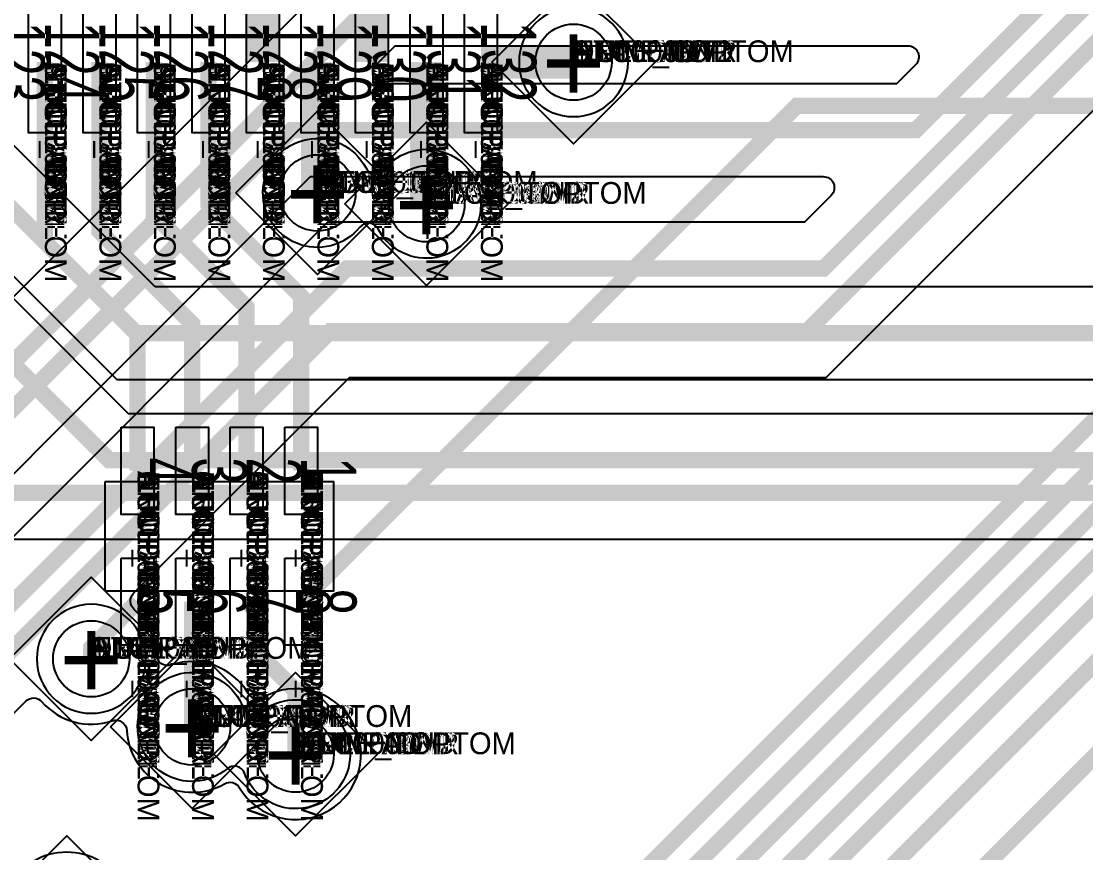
# Model space of a CAD drawing. Extents: x 0 to 323, y 0 to 320.
# Drawn here: x 116.68 to 126.45, y 34.65 to 42.27 of the extents above; entities that cross this region are included whole.
import ezdxf
from ezdxf.enums import TextEntityAlignment as Align

# ---------------------------------------------------------------- set-up
doc = ezdxf.new("R2010")
doc.units = 0
doc.header["$MEASUREMENT"] = 0
doc.layers.get('0').update_dxf_attribs({"linetype": 'CONTINUOUS'})
for name, color, linetype in [('CDN_FIGURES', 7, 'CONTINUOUS'), ('ETCH_BOTTOM', 7, 'CONTINUOUS'), ('ETCH_GND', 3, 'CONTINUOUS'), ('ETCH_INT1', 4, 'CONTINUOUS'), ('ETCH_INT2', 5, 'CONTINUOUS'), ('ETCH_PWR', 6, 'CONTINUOUS'), ('ETCH_TOP', 2, 'CONTINUOUS'), ('MANUFACTURING_NCLEGEND-1-6', 8, 'CONTINUOUS'), ('PACKAGE_GEOMETRY_ASSEMBLY_TOP', 11, 'CONTINUOUS'), ('PACKAGE_GEOMETRY_PIN_NUMBER', 9, 'CONTINUOUS')]:
    doc.layers.add(name, color=color, linetype=linetype)

# ---------------------------------------------------------------- blocks, each defined once
blk = doc.blocks.new('FIGURE_DIAMOND')
at = {"layer": 'CDN_FIGURES'}
blk.add_lwpolyline([(-0.5, 0), (0, 0.5), (0.5, 0), (0, -0.5)], close=True, dxfattribs=at)
blk = doc.blocks.new('PAD_INFO')
for tag in ['SHAPE_TYPE', 'PAD_HEIGHT', 'PAD_LAYER', 'PAD_TYPE', 'PAD_WIDTH']:
    blk.add_attdef(tag, (0, 0), '', height=0.2)
at = {"flags": 2}
blk.add_attdef('CDN_TYPE', (0, 0), '', height=0.2, dxfattribs=at)
blk = doc.blocks.new('DRILL_INFO')
at = {"flags": 2}
blk.add_attdef('CDN_TYPE', (0, 0), '', height=0.2, dxfattribs=at)
for tag in ['FSHAPE', 'FCHAR', 'DRILL_HEIGHT', 'DIAMETER', 'PLATED', 'DRILL_WIDTH']:
    blk.add_attdef(tag, (0, 0), '', height=0.2)
blk = doc.blocks.new('VIA0700X0300')
at = {"layer": 'ETCH_BOTTOM'}
blk.add_circle((0, 0), 0.35, dxfattribs=at)
at = {"layer": 'ETCH_GND'}
blk.add_circle((0, 0), 0.35, dxfattribs=at)
at = {"layer": 'ETCH_INT1'}
blk.add_circle((0, 0), 0.35, dxfattribs=at)
at = {"layer": 'ETCH_INT2'}
blk.add_circle((0, 0), 0.35, dxfattribs=at)
at = {"layer": 'ETCH_PWR'}
blk.add_circle((0, 0), 0.35, dxfattribs=at)
at = {"layer": 'ETCH_TOP'}
blk.add_circle((0, 0), 0.35, dxfattribs=at)
ref = blk.add_blockref('PAD_INFO', (0, 0))
ref.add_attrib('PAD_LAYER', 'ETCH_TOP', (0, 0), dxfattribs={"height": 0.2})
ref.add_attrib('SHAPE_TYPE', 'NULL', (0, 0), dxfattribs={"height": 0.2})
ref.add_attrib('PAD_TYPE', 'ANTIPAD', (0, 0), dxfattribs={"height": 0.2})
ref.add_attrib('PAD_WIDTH', '0.000000', (0, 0), dxfattribs={"height": 0.2})
ref.add_attrib('PAD_HEIGHT', '0.000000', (0, 0), dxfattribs={"height": 0.2})
ref = blk.add_blockref('PAD_INFO', (0, 0))
ref.add_attrib('PAD_LAYER', 'ETCH_GND', (0, 0), dxfattribs={"height": 0.2})
ref.add_attrib('SHAPE_TYPE', 'NULL', (0, 0), dxfattribs={"height": 0.2})
ref.add_attrib('PAD_TYPE', 'ANTIPAD', (0, 0), dxfattribs={"height": 0.2})
ref.add_attrib('PAD_WIDTH', '0.000000', (0, 0), dxfattribs={"height": 0.2})
ref.add_attrib('PAD_HEIGHT', '0.000000', (0, 0), dxfattribs={"height": 0.2})
ref = blk.add_blockref('PAD_INFO', (0, 0))
ref.add_attrib('PAD_LAYER', 'ETCH_INT1', (0, 0), dxfattribs={"height": 0.2})
ref.add_attrib('SHAPE_TYPE', 'NULL', (0, 0), dxfattribs={"height": 0.2})
ref.add_attrib('PAD_TYPE', 'ANTIPAD', (0, 0), dxfattribs={"height": 0.2})
ref.add_attrib('PAD_WIDTH', '0.000000', (0, 0), dxfattribs={"height": 0.2})
ref.add_attrib('PAD_HEIGHT', '0.000000', (0, 0), dxfattribs={"height": 0.2})
ref = blk.add_blockref('PAD_INFO', (0, 0))
ref.add_attrib('PAD_LAYER', 'ETCH_INT2', (0, 0), dxfattribs={"height": 0.2})
ref.add_attrib('SHAPE_TYPE', 'NULL', (0, 0), dxfattribs={"height": 0.2})
ref.add_attrib('PAD_TYPE', 'ANTIPAD', (0, 0), dxfattribs={"height": 0.2})
ref.add_attrib('PAD_WIDTH', '0.000000', (0, 0), dxfattribs={"height": 0.2})
ref.add_attrib('PAD_HEIGHT', '0.000000', (0, 0), dxfattribs={"height": 0.2})
ref = blk.add_blockref('PAD_INFO', (0, 0))
ref.add_attrib('PAD_LAYER', 'ETCH_PWR', (0, 0), dxfattribs={"height": 0.2})
ref.add_attrib('SHAPE_TYPE', 'NULL', (0, 0), dxfattribs={"height": 0.2})
ref.add_attrib('PAD_TYPE', 'ANTIPAD', (0, 0), dxfattribs={"height": 0.2})
ref.add_attrib('PAD_WIDTH', '0.000000', (0, 0), dxfattribs={"height": 0.2})
ref.add_attrib('PAD_HEIGHT', '0.000000', (0, 0), dxfattribs={"height": 0.2})
ref = blk.add_blockref('PAD_INFO', (0, 0))
ref.add_attrib('PAD_LAYER', 'ETCH_BOTTOM', (0, 0), dxfattribs={"height": 0.2})
ref.add_attrib('SHAPE_TYPE', 'NULL', (0, 0), dxfattribs={"height": 0.2})
ref.add_attrib('PAD_TYPE', 'ANTIPAD', (0, 0), dxfattribs={"height": 0.2})
ref.add_attrib('PAD_WIDTH', '0.000000', (0, 0), dxfattribs={"height": 0.2})
ref.add_attrib('PAD_HEIGHT', '0.000000', (0, 0), dxfattribs={"height": 0.2})
ref = blk.add_blockref('PAD_INFO', (0, 0))
ref.add_attrib('PAD_LAYER', 'ETCH_TOP', (0, 0), dxfattribs={"height": 0.2})
ref.add_attrib('SHAPE_TYPE', 'NULL', (0, 0), dxfattribs={"height": 0.2})
ref.add_attrib('PAD_TYPE', 'THERMAL', (0, 0), dxfattribs={"height": 0.2})
ref.add_attrib('PAD_WIDTH', '0.000000', (0, 0), dxfattribs={"height": 0.2})
ref.add_attrib('PAD_HEIGHT', '0.000000', (0, 0), dxfattribs={"height": 0.2})
ref = blk.add_blockref('PAD_INFO', (0, 0))
ref.add_attrib('PAD_LAYER', 'ETCH_GND', (0, 0), dxfattribs={"height": 0.2})
ref.add_attrib('SHAPE_TYPE', 'NULL', (0, 0), dxfattribs={"height": 0.2})
ref.add_attrib('PAD_TYPE', 'THERMAL', (0, 0), dxfattribs={"height": 0.2})
ref.add_attrib('PAD_WIDTH', '0.000000', (0, 0), dxfattribs={"height": 0.2})
ref.add_attrib('PAD_HEIGHT', '0.000000', (0, 0), dxfattribs={"height": 0.2})
ref = blk.add_blockref('PAD_INFO', (0, 0))
ref.add_attrib('PAD_LAYER', 'ETCH_INT1', (0, 0), dxfattribs={"height": 0.2})
ref.add_attrib('SHAPE_TYPE', 'NULL', (0, 0), dxfattribs={"height": 0.2})
ref.add_attrib('PAD_TYPE', 'THERMAL', (0, 0), dxfattribs={"height": 0.2})
ref.add_attrib('PAD_WIDTH', '0.000000', (0, 0), dxfattribs={"height": 0.2})
ref.add_attrib('PAD_HEIGHT', '0.000000', (0, 0), dxfattribs={"height": 0.2})
ref = blk.add_blockref('PAD_INFO', (0, 0))
ref.add_attrib('PAD_LAYER', 'ETCH_INT2', (0, 0), dxfattribs={"height": 0.2})
ref.add_attrib('SHAPE_TYPE', 'NULL', (0, 0), dxfattribs={"height": 0.2})
ref.add_attrib('PAD_TYPE', 'THERMAL', (0, 0), dxfattribs={"height": 0.2})
ref.add_attrib('PAD_WIDTH', '0.000000', (0, 0), dxfattribs={"height": 0.2})
ref.add_attrib('PAD_HEIGHT', '0.000000', (0, 0), dxfattribs={"height": 0.2})
ref = blk.add_blockref('PAD_INFO', (0, 0))
ref.add_attrib('PAD_LAYER', 'ETCH_PWR', (0, 0), dxfattribs={"height": 0.2})
ref.add_attrib('SHAPE_TYPE', 'NULL', (0, 0), dxfattribs={"height": 0.2})
ref.add_attrib('PAD_TYPE', 'THERMAL', (0, 0), dxfattribs={"height": 0.2})
ref.add_attrib('PAD_WIDTH', '0.000000', (0, 0), dxfattribs={"height": 0.2})
ref.add_attrib('PAD_HEIGHT', '0.000000', (0, 0), dxfattribs={"height": 0.2})
ref = blk.add_blockref('PAD_INFO', (0, 0))
ref.add_attrib('PAD_LAYER', 'ETCH_BOTTOM', (0, 0), dxfattribs={"height": 0.2})
ref.add_attrib('SHAPE_TYPE', 'NULL', (0, 0), dxfattribs={"height": 0.2})
ref.add_attrib('PAD_TYPE', 'THERMAL', (0, 0), dxfattribs={"height": 0.2})
ref.add_attrib('PAD_WIDTH', '0.000000', (0, 0), dxfattribs={"height": 0.2})
ref.add_attrib('PAD_HEIGHT', '0.000000', (0, 0), dxfattribs={"height": 0.2})
ref = blk.add_blockref('PAD_INFO', (0, 0))
ref.add_attrib('PAD_LAYER', 'ETCH_TOP', (0, 0), dxfattribs={"height": 0.2})
ref.add_attrib('SHAPE_TYPE', 'CIRCLE', (0, 0), dxfattribs={"height": 0.2})
ref.add_attrib('PAD_TYPE', 'REGULAR', (0, 0), dxfattribs={"height": 0.2})
ref.add_attrib('PAD_WIDTH', '0.700000', (0, 0), dxfattribs={"height": 0.2})
ref.add_attrib('PAD_HEIGHT', '0.700000', (0, 0), dxfattribs={"height": 0.2})
ref = blk.add_blockref('PAD_INFO', (0, 0))
ref.add_attrib('PAD_LAYER', 'ETCH_GND', (0, 0), dxfattribs={"height": 0.2})
ref.add_attrib('SHAPE_TYPE', 'CIRCLE', (0, 0), dxfattribs={"height": 0.2})
ref.add_attrib('PAD_TYPE', 'REGULAR', (0, 0), dxfattribs={"height": 0.2})
ref.add_attrib('PAD_WIDTH', '0.700000', (0, 0), dxfattribs={"height": 0.2})
ref.add_attrib('PAD_HEIGHT', '0.700000', (0, 0), dxfattribs={"height": 0.2})
ref = blk.add_blockref('PAD_INFO', (0, 0))
ref.add_attrib('PAD_LAYER', 'ETCH_INT1', (0, 0), dxfattribs={"height": 0.2})
ref.add_attrib('SHAPE_TYPE', 'CIRCLE', (0, 0), dxfattribs={"height": 0.2})
ref.add_attrib('PAD_TYPE', 'REGULAR', (0, 0), dxfattribs={"height": 0.2})
ref.add_attrib('PAD_WIDTH', '0.700000', (0, 0), dxfattribs={"height": 0.2})
ref.add_attrib('PAD_HEIGHT', '0.700000', (0, 0), dxfattribs={"height": 0.2})
ref = blk.add_blockref('PAD_INFO', (0, 0))
ref.add_attrib('PAD_LAYER', 'ETCH_INT2', (0, 0), dxfattribs={"height": 0.2})
ref.add_attrib('SHAPE_TYPE', 'CIRCLE', (0, 0), dxfattribs={"height": 0.2})
ref.add_attrib('PAD_TYPE', 'REGULAR', (0, 0), dxfattribs={"height": 0.2})
ref.add_attrib('PAD_WIDTH', '0.700000', (0, 0), dxfattribs={"height": 0.2})
ref.add_attrib('PAD_HEIGHT', '0.700000', (0, 0), dxfattribs={"height": 0.2})
ref = blk.add_blockref('PAD_INFO', (0, 0))
ref.add_attrib('PAD_LAYER', 'ETCH_PWR', (0, 0), dxfattribs={"height": 0.2})
ref.add_attrib('SHAPE_TYPE', 'CIRCLE', (0, 0), dxfattribs={"height": 0.2})
ref.add_attrib('PAD_TYPE', 'REGULAR', (0, 0), dxfattribs={"height": 0.2})
ref.add_attrib('PAD_WIDTH', '0.700000', (0, 0), dxfattribs={"height": 0.2})
ref.add_attrib('PAD_HEIGHT', '0.700000', (0, 0), dxfattribs={"height": 0.2})
ref = blk.add_blockref('PAD_INFO', (0, 0))
ref.add_attrib('PAD_LAYER', 'ETCH_BOTTOM', (0, 0), dxfattribs={"height": 0.2})
ref.add_attrib('SHAPE_TYPE', 'CIRCLE', (0, 0), dxfattribs={"height": 0.2})
ref.add_attrib('PAD_TYPE', 'REGULAR', (0, 0), dxfattribs={"height": 0.2})
ref.add_attrib('PAD_WIDTH', '0.700000', (0, 0), dxfattribs={"height": 0.2})
ref.add_attrib('PAD_HEIGHT', '0.700000', (0, 0), dxfattribs={"height": 0.2})
ref = blk.add_blockref('DRILL_INFO', (0, 0))
ref.add_attrib('DIAMETER', '0.300000', (0, 0), dxfattribs={"height": 0.2})
ref.add_attrib('PLATED', 'PLATED', (0, 0), dxfattribs={"height": 0.2})
ref.add_attrib('FSHAPE', 'DIAMOND', (0, 0), dxfattribs={"height": 0.2})
ref.add_attrib('FCHAR', '+', (0, 0), dxfattribs={"height": 0.2})
ref.add_attrib('DRILL_WIDTH', '1.500000', (0, 0), dxfattribs={"height": 0.2})
ref.add_attrib('DRILL_HEIGHT', '1.500000', (0, 0), dxfattribs={"height": 0.2})
for tag in ['CDN_TYPE', 'PIN']:
    blk.add_attdef(tag, (0, 0), '', height=0.2)
at = {"flags": 2}
for tag in ['PSTKNAME', 'BBV']:
    blk.add_attdef(tag, (0, 0), '', height=0.2, dxfattribs=at)
blk = doc.blocks.new('RC0800X0300TS_NS')
at = {"layer": 'ETCH_TOP'}
blk.add_lwpolyline([(-0.4, -0.15), (-0.4, 0.15), (0.4, 0.15), (0.4, -0.15)], close=True, dxfattribs=at)
ref = blk.add_blockref('PAD_INFO', (0, 0))
ref.add_attrib('PAD_LAYER', 'ETCH_TOP', (0, 0), dxfattribs={"height": 0.2})
ref.add_attrib('SHAPE_TYPE', 'NULL', (0, 0), dxfattribs={"height": 0.2})
ref.add_attrib('PAD_TYPE', 'ANTIPAD', (0, 0), dxfattribs={"height": 0.2})
ref.add_attrib('PAD_WIDTH', '0.000000', (0, 0), dxfattribs={"height": 0.2})
ref.add_attrib('PAD_HEIGHT', '0.000000', (0, 0), dxfattribs={"height": 0.2})
ref = blk.add_blockref('PAD_INFO', (0, 0))
ref.add_attrib('PAD_LAYER', 'ETCH_GND', (0, 0), dxfattribs={"height": 0.2})
ref.add_attrib('SHAPE_TYPE', 'NULL', (0, 0), dxfattribs={"height": 0.2})
ref.add_attrib('PAD_TYPE', 'ANTIPAD', (0, 0), dxfattribs={"height": 0.2})
ref.add_attrib('PAD_WIDTH', '0.000000', (0, 0), dxfattribs={"height": 0.2})
ref.add_attrib('PAD_HEIGHT', '0.000000', (0, 0), dxfattribs={"height": 0.2})
ref = blk.add_blockref('PAD_INFO', (0, 0))
ref.add_attrib('PAD_LAYER', 'ETCH_INT1', (0, 0), dxfattribs={"height": 0.2})
ref.add_attrib('SHAPE_TYPE', 'NULL', (0, 0), dxfattribs={"height": 0.2})
ref.add_attrib('PAD_TYPE', 'ANTIPAD', (0, 0), dxfattribs={"height": 0.2})
ref.add_attrib('PAD_WIDTH', '0.000000', (0, 0), dxfattribs={"height": 0.2})
ref.add_attrib('PAD_HEIGHT', '0.000000', (0, 0), dxfattribs={"height": 0.2})
ref = blk.add_blockref('PAD_INFO', (0, 0))
ref.add_attrib('PAD_LAYER', 'ETCH_INT2', (0, 0), dxfattribs={"height": 0.2})
ref.add_attrib('SHAPE_TYPE', 'NULL', (0, 0), dxfattribs={"height": 0.2})
ref.add_attrib('PAD_TYPE', 'ANTIPAD', (0, 0), dxfattribs={"height": 0.2})
ref.add_attrib('PAD_WIDTH', '0.000000', (0, 0), dxfattribs={"height": 0.2})
ref.add_attrib('PAD_HEIGHT', '0.000000', (0, 0), dxfattribs={"height": 0.2})
ref = blk.add_blockref('PAD_INFO', (0, 0))
ref.add_attrib('PAD_LAYER', 'ETCH_PWR', (0, 0), dxfattribs={"height": 0.2})
ref.add_attrib('SHAPE_TYPE', 'NULL', (0, 0), dxfattribs={"height": 0.2})
ref.add_attrib('PAD_TYPE', 'ANTIPAD', (0, 0), dxfattribs={"height": 0.2})
ref.add_attrib('PAD_WIDTH', '0.000000', (0, 0), dxfattribs={"height": 0.2})
ref.add_attrib('PAD_HEIGHT', '0.000000', (0, 0), dxfattribs={"height": 0.2})
ref = blk.add_blockref('PAD_INFO', (0, 0))
ref.add_attrib('PAD_LAYER', 'ETCH_BOTTOM', (0, 0), dxfattribs={"height": 0.2})
ref.add_attrib('SHAPE_TYPE', 'NULL', (0, 0), dxfattribs={"height": 0.2})
ref.add_attrib('PAD_TYPE', 'ANTIPAD', (0, 0), dxfattribs={"height": 0.2})
ref.add_attrib('PAD_WIDTH', '0.000000', (0, 0), dxfattribs={"height": 0.2})
ref.add_attrib('PAD_HEIGHT', '0.000000', (0, 0), dxfattribs={"height": 0.2})
ref = blk.add_blockref('PAD_INFO', (0, 0))
ref.add_attrib('PAD_LAYER', 'ETCH_TOP', (0, 0), dxfattribs={"height": 0.2})
ref.add_attrib('SHAPE_TYPE', 'NULL', (0, 0), dxfattribs={"height": 0.2})
ref.add_attrib('PAD_TYPE', 'THERMAL', (0, 0), dxfattribs={"height": 0.2})
ref.add_attrib('PAD_WIDTH', '0.000000', (0, 0), dxfattribs={"height": 0.2})
ref.add_attrib('PAD_HEIGHT', '0.000000', (0, 0), dxfattribs={"height": 0.2})
ref = blk.add_blockref('PAD_INFO', (0, 0))
ref.add_attrib('PAD_LAYER', 'ETCH_GND', (0, 0), dxfattribs={"height": 0.2})
ref.add_attrib('SHAPE_TYPE', 'NULL', (0, 0), dxfattribs={"height": 0.2})
ref.add_attrib('PAD_TYPE', 'THERMAL', (0, 0), dxfattribs={"height": 0.2})
ref.add_attrib('PAD_WIDTH', '0.000000', (0, 0), dxfattribs={"height": 0.2})
ref.add_attrib('PAD_HEIGHT', '0.000000', (0, 0), dxfattribs={"height": 0.2})
ref = blk.add_blockref('PAD_INFO', (0, 0))
ref.add_attrib('PAD_LAYER', 'ETCH_INT1', (0, 0), dxfattribs={"height": 0.2})
ref.add_attrib('SHAPE_TYPE', 'NULL', (0, 0), dxfattribs={"height": 0.2})
ref.add_attrib('PAD_TYPE', 'THERMAL', (0, 0), dxfattribs={"height": 0.2})
ref.add_attrib('PAD_WIDTH', '0.000000', (0, 0), dxfattribs={"height": 0.2})
ref.add_attrib('PAD_HEIGHT', '0.000000', (0, 0), dxfattribs={"height": 0.2})
ref = blk.add_blockref('PAD_INFO', (0, 0))
ref.add_attrib('PAD_LAYER', 'ETCH_INT2', (0, 0), dxfattribs={"height": 0.2})
ref.add_attrib('SHAPE_TYPE', 'NULL', (0, 0), dxfattribs={"height": 0.2})
ref.add_attrib('PAD_TYPE', 'THERMAL', (0, 0), dxfattribs={"height": 0.2})
ref.add_attrib('PAD_WIDTH', '0.000000', (0, 0), dxfattribs={"height": 0.2})
ref.add_attrib('PAD_HEIGHT', '0.000000', (0, 0), dxfattribs={"height": 0.2})
ref = blk.add_blockref('PAD_INFO', (0, 0))
ref.add_attrib('PAD_LAYER', 'ETCH_PWR', (0, 0), dxfattribs={"height": 0.2})
ref.add_attrib('SHAPE_TYPE', 'NULL', (0, 0), dxfattribs={"height": 0.2})
ref.add_attrib('PAD_TYPE', 'THERMAL', (0, 0), dxfattribs={"height": 0.2})
ref.add_attrib('PAD_WIDTH', '0.000000', (0, 0), dxfattribs={"height": 0.2})
ref.add_attrib('PAD_HEIGHT', '0.000000', (0, 0), dxfattribs={"height": 0.2})
ref = blk.add_blockref('PAD_INFO', (0, 0))
ref.add_attrib('PAD_LAYER', 'ETCH_BOTTOM', (0, 0), dxfattribs={"height": 0.2})
ref.add_attrib('SHAPE_TYPE', 'NULL', (0, 0), dxfattribs={"height": 0.2})
ref.add_attrib('PAD_TYPE', 'THERMAL', (0, 0), dxfattribs={"height": 0.2})
ref.add_attrib('PAD_WIDTH', '0.000000', (0, 0), dxfattribs={"height": 0.2})
ref.add_attrib('PAD_HEIGHT', '0.000000', (0, 0), dxfattribs={"height": 0.2})
ref = blk.add_blockref('PAD_INFO', (0, 0))
ref.add_attrib('PAD_LAYER', 'ETCH_TOP', (0, 0), dxfattribs={"height": 0.2})
ref.add_attrib('SHAPE_TYPE', 'RECTANGLE', (0, 0), dxfattribs={"height": 0.2})
ref.add_attrib('PAD_TYPE', 'REGULAR', (0, 0), dxfattribs={"height": 0.2})
ref.add_attrib('PAD_WIDTH', '0.800000', (0, 0), dxfattribs={"height": 0.2})
ref.add_attrib('PAD_HEIGHT', '0.300000', (0, 0), dxfattribs={"height": 0.2})
ref = blk.add_blockref('PAD_INFO', (0, 0))
ref.add_attrib('PAD_LAYER', 'ETCH_GND', (0, 0), dxfattribs={"height": 0.2})
ref.add_attrib('SHAPE_TYPE', 'NULL', (0, 0), dxfattribs={"height": 0.2})
ref.add_attrib('PAD_TYPE', 'REGULAR', (0, 0), dxfattribs={"height": 0.2})
ref.add_attrib('PAD_WIDTH', '0.000000', (0, 0), dxfattribs={"height": 0.2})
ref.add_attrib('PAD_HEIGHT', '0.000000', (0, 0), dxfattribs={"height": 0.2})
ref = blk.add_blockref('PAD_INFO', (0, 0))
ref.add_attrib('PAD_LAYER', 'ETCH_INT1', (0, 0), dxfattribs={"height": 0.2})
ref.add_attrib('SHAPE_TYPE', 'NULL', (0, 0), dxfattribs={"height": 0.2})
ref.add_attrib('PAD_TYPE', 'REGULAR', (0, 0), dxfattribs={"height": 0.2})
ref.add_attrib('PAD_WIDTH', '0.000000', (0, 0), dxfattribs={"height": 0.2})
ref.add_attrib('PAD_HEIGHT', '0.000000', (0, 0), dxfattribs={"height": 0.2})
ref = blk.add_blockref('PAD_INFO', (0, 0))
ref.add_attrib('PAD_LAYER', 'ETCH_INT2', (0, 0), dxfattribs={"height": 0.2})
ref.add_attrib('SHAPE_TYPE', 'NULL', (0, 0), dxfattribs={"height": 0.2})
ref.add_attrib('PAD_TYPE', 'REGULAR', (0, 0), dxfattribs={"height": 0.2})
ref.add_attrib('PAD_WIDTH', '0.000000', (0, 0), dxfattribs={"height": 0.2})
ref.add_attrib('PAD_HEIGHT', '0.000000', (0, 0), dxfattribs={"height": 0.2})
ref = blk.add_blockref('PAD_INFO', (0, 0))
ref.add_attrib('PAD_LAYER', 'ETCH_PWR', (0, 0), dxfattribs={"height": 0.2})
ref.add_attrib('SHAPE_TYPE', 'NULL', (0, 0), dxfattribs={"height": 0.2})
ref.add_attrib('PAD_TYPE', 'REGULAR', (0, 0), dxfattribs={"height": 0.2})
ref.add_attrib('PAD_WIDTH', '0.000000', (0, 0), dxfattribs={"height": 0.2})
ref.add_attrib('PAD_HEIGHT', '0.000000', (0, 0), dxfattribs={"height": 0.2})
ref = blk.add_blockref('PAD_INFO', (0, 0))
ref.add_attrib('PAD_LAYER', 'ETCH_BOTTOM', (0, 0), dxfattribs={"height": 0.2})
ref.add_attrib('SHAPE_TYPE', 'NULL', (0, 0), dxfattribs={"height": 0.2})
ref.add_attrib('PAD_TYPE', 'REGULAR', (0, 0), dxfattribs={"height": 0.2})
ref.add_attrib('PAD_WIDTH', '0.000000', (0, 0), dxfattribs={"height": 0.2})
ref.add_attrib('PAD_HEIGHT', '0.000000', (0, 0), dxfattribs={"height": 0.2})
ref = blk.add_blockref('DRILL_INFO', (0, 0))
ref.add_attrib('DIAMETER', '0.000000', (0, 0), dxfattribs={"height": 0.2})
ref.add_attrib('PLATED', 'PLATED', (0, 0), dxfattribs={"height": 0.2})
ref.add_attrib('FSHAPE', 'NULL', (0, 0), dxfattribs={"height": 0.2})
ref.add_attrib('DRILL_WIDTH', '0.000000', (0, 0), dxfattribs={"height": 0.2})
ref.add_attrib('DRILL_HEIGHT', '0.000000', (0, 0), dxfattribs={"height": 0.2})
for tag in ['CDN_TYPE', 'PIN']:
    blk.add_attdef(tag, (0, 0), '', height=0.2)
at = {"flags": 2}
for tag in ['PSTKNAME', 'BBV']:
    blk.add_attdef(tag, (0, 0), '', height=0.2, dxfattribs=at)
blk = doc.blocks.new('F98')
at = {"layer": 'PACKAGE_GEOMETRY_ASSEMBLY_TOP'}
blk.add_lwpolyline([(0.1, -1.8), (1.1, -1.8), (1.1, 0.3), (0.1, 0.3)], close=True, dxfattribs=at)
at = {"layer": 'ETCH_TOP'}
ref = blk.add_blockref('RC0800X0300TS_NS', (0, -1), dxfattribs=at)
ref.add_attrib('CDN_TYPE', 'PIN', (0, 0), dxfattribs={"height": 0.2})
ref.add_attrib('PIN', '3', (0, 0), dxfattribs={"height": 0.2})
ref = blk.add_blockref('RC0800X0300TS_NS', (0, -0.5), dxfattribs=at)
ref.add_attrib('CDN_TYPE', 'PIN', (0, 0), dxfattribs={"height": 0.2})
ref.add_attrib('PIN', '2', (0, 0), dxfattribs={"height": 0.2})
ref = blk.add_blockref('RC0800X0300TS_NS', (0, 0), dxfattribs=at)
ref.add_attrib('CDN_TYPE', 'PIN', (0, 0), dxfattribs={"height": 0.2})
ref.add_attrib('PIN', '1', (0, 0), dxfattribs={"height": 0.2})
ref = blk.add_blockref('RC0800X0300TS_NS', (0, -1.5), dxfattribs=at)
ref.add_attrib('CDN_TYPE', 'PIN', (0, 0), dxfattribs={"height": 0.2})
ref.add_attrib('PIN', '4', (0, 0), dxfattribs={"height": 0.2})
ref = blk.add_blockref('RC0800X0300TS_NS', (1.2, -1.5), dxfattribs=at)
ref.add_attrib('CDN_TYPE', 'PIN', (0, 0), dxfattribs={"height": 0.2})
ref.add_attrib('PIN', '5', (0, 0), dxfattribs={"height": 0.2})
ref = blk.add_blockref('RC0800X0300TS_NS', (1.2, 0), dxfattribs=at)
ref.add_attrib('CDN_TYPE', 'PIN', (0, 0), dxfattribs={"height": 0.2})
ref.add_attrib('PIN', '8', (0, 0), dxfattribs={"height": 0.2})
ref = blk.add_blockref('RC0800X0300TS_NS', (1.2, -1), dxfattribs=at)
ref.add_attrib('CDN_TYPE', 'PIN', (0, 0), dxfattribs={"height": 0.2})
ref.add_attrib('PIN', '6', (0, 0), dxfattribs={"height": 0.2})
ref = blk.add_blockref('RC0800X0300TS_NS', (1.2, -0.5), dxfattribs=at)
ref.add_attrib('CDN_TYPE', 'PIN', (0, 0), dxfattribs={"height": 0.2})
ref.add_attrib('PIN', '7', (0, 0), dxfattribs={"height": 0.2})
at = {"flags": 2}
for tag in ['SYMBOL_TYPE', 'CDN_TYPE', 'REFDES']:
    blk.add_attdef(tag, (0, 0), '', height=0.2, dxfattribs=at)
blk = doc.blocks.new('RC1300X0300TS')
at = {"layer": 'ETCH_TOP'}
blk.add_lwpolyline([(-0.65, -0.15), (-0.65, 0.15), (0.65, 0.15), (0.65, -0.15)], close=True, dxfattribs=at)
ref = blk.add_blockref('PAD_INFO', (0, 0))
ref.add_attrib('PAD_LAYER', 'ETCH_TOP', (0, 0), dxfattribs={"height": 0.2})
ref.add_attrib('SHAPE_TYPE', 'NULL', (0, 0), dxfattribs={"height": 0.2})
ref.add_attrib('PAD_TYPE', 'ANTIPAD', (0, 0), dxfattribs={"height": 0.2})
ref.add_attrib('PAD_WIDTH', '0.000000', (0, 0), dxfattribs={"height": 0.2})
ref.add_attrib('PAD_HEIGHT', '0.000000', (0, 0), dxfattribs={"height": 0.2})
ref = blk.add_blockref('PAD_INFO', (0, 0))
ref.add_attrib('PAD_LAYER', 'ETCH_GND', (0, 0), dxfattribs={"height": 0.2})
ref.add_attrib('SHAPE_TYPE', 'NULL', (0, 0), dxfattribs={"height": 0.2})
ref.add_attrib('PAD_TYPE', 'ANTIPAD', (0, 0), dxfattribs={"height": 0.2})
ref.add_attrib('PAD_WIDTH', '0.000000', (0, 0), dxfattribs={"height": 0.2})
ref.add_attrib('PAD_HEIGHT', '0.000000', (0, 0), dxfattribs={"height": 0.2})
ref = blk.add_blockref('PAD_INFO', (0, 0))
ref.add_attrib('PAD_LAYER', 'ETCH_INT1', (0, 0), dxfattribs={"height": 0.2})
ref.add_attrib('SHAPE_TYPE', 'NULL', (0, 0), dxfattribs={"height": 0.2})
ref.add_attrib('PAD_TYPE', 'ANTIPAD', (0, 0), dxfattribs={"height": 0.2})
ref.add_attrib('PAD_WIDTH', '0.000000', (0, 0), dxfattribs={"height": 0.2})
ref.add_attrib('PAD_HEIGHT', '0.000000', (0, 0), dxfattribs={"height": 0.2})
ref = blk.add_blockref('PAD_INFO', (0, 0))
ref.add_attrib('PAD_LAYER', 'ETCH_INT2', (0, 0), dxfattribs={"height": 0.2})
ref.add_attrib('SHAPE_TYPE', 'NULL', (0, 0), dxfattribs={"height": 0.2})
ref.add_attrib('PAD_TYPE', 'ANTIPAD', (0, 0), dxfattribs={"height": 0.2})
ref.add_attrib('PAD_WIDTH', '0.000000', (0, 0), dxfattribs={"height": 0.2})
ref.add_attrib('PAD_HEIGHT', '0.000000', (0, 0), dxfattribs={"height": 0.2})
ref = blk.add_blockref('PAD_INFO', (0, 0))
ref.add_attrib('PAD_LAYER', 'ETCH_PWR', (0, 0), dxfattribs={"height": 0.2})
ref.add_attrib('SHAPE_TYPE', 'NULL', (0, 0), dxfattribs={"height": 0.2})
ref.add_attrib('PAD_TYPE', 'ANTIPAD', (0, 0), dxfattribs={"height": 0.2})
ref.add_attrib('PAD_WIDTH', '0.000000', (0, 0), dxfattribs={"height": 0.2})
ref.add_attrib('PAD_HEIGHT', '0.000000', (0, 0), dxfattribs={"height": 0.2})
ref = blk.add_blockref('PAD_INFO', (0, 0))
ref.add_attrib('PAD_LAYER', 'ETCH_BOTTOM', (0, 0), dxfattribs={"height": 0.2})
ref.add_attrib('SHAPE_TYPE', 'NULL', (0, 0), dxfattribs={"height": 0.2})
ref.add_attrib('PAD_TYPE', 'ANTIPAD', (0, 0), dxfattribs={"height": 0.2})
ref.add_attrib('PAD_WIDTH', '0.000000', (0, 0), dxfattribs={"height": 0.2})
ref.add_attrib('PAD_HEIGHT', '0.000000', (0, 0), dxfattribs={"height": 0.2})
ref = blk.add_blockref('PAD_INFO', (0, 0))
ref.add_attrib('PAD_LAYER', 'ETCH_TOP', (0, 0), dxfattribs={"height": 0.2})
ref.add_attrib('SHAPE_TYPE', 'NULL', (0, 0), dxfattribs={"height": 0.2})
ref.add_attrib('PAD_TYPE', 'THERMAL', (0, 0), dxfattribs={"height": 0.2})
ref.add_attrib('PAD_WIDTH', '0.000000', (0, 0), dxfattribs={"height": 0.2})
ref.add_attrib('PAD_HEIGHT', '0.000000', (0, 0), dxfattribs={"height": 0.2})
ref = blk.add_blockref('PAD_INFO', (0, 0))
ref.add_attrib('PAD_LAYER', 'ETCH_GND', (0, 0), dxfattribs={"height": 0.2})
ref.add_attrib('SHAPE_TYPE', 'NULL', (0, 0), dxfattribs={"height": 0.2})
ref.add_attrib('PAD_TYPE', 'THERMAL', (0, 0), dxfattribs={"height": 0.2})
ref.add_attrib('PAD_WIDTH', '0.000000', (0, 0), dxfattribs={"height": 0.2})
ref.add_attrib('PAD_HEIGHT', '0.000000', (0, 0), dxfattribs={"height": 0.2})
ref = blk.add_blockref('PAD_INFO', (0, 0))
ref.add_attrib('PAD_LAYER', 'ETCH_INT1', (0, 0), dxfattribs={"height": 0.2})
ref.add_attrib('SHAPE_TYPE', 'NULL', (0, 0), dxfattribs={"height": 0.2})
ref.add_attrib('PAD_TYPE', 'THERMAL', (0, 0), dxfattribs={"height": 0.2})
ref.add_attrib('PAD_WIDTH', '0.000000', (0, 0), dxfattribs={"height": 0.2})
ref.add_attrib('PAD_HEIGHT', '0.000000', (0, 0), dxfattribs={"height": 0.2})
ref = blk.add_blockref('PAD_INFO', (0, 0))
ref.add_attrib('PAD_LAYER', 'ETCH_INT2', (0, 0), dxfattribs={"height": 0.2})
ref.add_attrib('SHAPE_TYPE', 'NULL', (0, 0), dxfattribs={"height": 0.2})
ref.add_attrib('PAD_TYPE', 'THERMAL', (0, 0), dxfattribs={"height": 0.2})
ref.add_attrib('PAD_WIDTH', '0.000000', (0, 0), dxfattribs={"height": 0.2})
ref.add_attrib('PAD_HEIGHT', '0.000000', (0, 0), dxfattribs={"height": 0.2})
ref = blk.add_blockref('PAD_INFO', (0, 0))
ref.add_attrib('PAD_LAYER', 'ETCH_PWR', (0, 0), dxfattribs={"height": 0.2})
ref.add_attrib('SHAPE_TYPE', 'NULL', (0, 0), dxfattribs={"height": 0.2})
ref.add_attrib('PAD_TYPE', 'THERMAL', (0, 0), dxfattribs={"height": 0.2})
ref.add_attrib('PAD_WIDTH', '0.000000', (0, 0), dxfattribs={"height": 0.2})
ref.add_attrib('PAD_HEIGHT', '0.000000', (0, 0), dxfattribs={"height": 0.2})
ref = blk.add_blockref('PAD_INFO', (0, 0))
ref.add_attrib('PAD_LAYER', 'ETCH_BOTTOM', (0, 0), dxfattribs={"height": 0.2})
ref.add_attrib('SHAPE_TYPE', 'NULL', (0, 0), dxfattribs={"height": 0.2})
ref.add_attrib('PAD_TYPE', 'THERMAL', (0, 0), dxfattribs={"height": 0.2})
ref.add_attrib('PAD_WIDTH', '0.000000', (0, 0), dxfattribs={"height": 0.2})
ref.add_attrib('PAD_HEIGHT', '0.000000', (0, 0), dxfattribs={"height": 0.2})
ref = blk.add_blockref('PAD_INFO', (0, 0))
ref.add_attrib('PAD_LAYER', 'ETCH_TOP', (0, 0), dxfattribs={"height": 0.2})
ref.add_attrib('SHAPE_TYPE', 'RECTANGLE', (0, 0), dxfattribs={"height": 0.2})
ref.add_attrib('PAD_TYPE', 'REGULAR', (0, 0), dxfattribs={"height": 0.2})
ref.add_attrib('PAD_WIDTH', '1.300000', (0, 0), dxfattribs={"height": 0.2})
ref.add_attrib('PAD_HEIGHT', '0.300000', (0, 0), dxfattribs={"height": 0.2})
ref = blk.add_blockref('PAD_INFO', (0, 0))
ref.add_attrib('PAD_LAYER', 'ETCH_GND', (0, 0), dxfattribs={"height": 0.2})
ref.add_attrib('SHAPE_TYPE', 'NULL', (0, 0), dxfattribs={"height": 0.2})
ref.add_attrib('PAD_TYPE', 'REGULAR', (0, 0), dxfattribs={"height": 0.2})
ref.add_attrib('PAD_WIDTH', '0.000000', (0, 0), dxfattribs={"height": 0.2})
ref.add_attrib('PAD_HEIGHT', '0.000000', (0, 0), dxfattribs={"height": 0.2})
ref = blk.add_blockref('PAD_INFO', (0, 0))
ref.add_attrib('PAD_LAYER', 'ETCH_INT1', (0, 0), dxfattribs={"height": 0.2})
ref.add_attrib('SHAPE_TYPE', 'NULL', (0, 0), dxfattribs={"height": 0.2})
ref.add_attrib('PAD_TYPE', 'REGULAR', (0, 0), dxfattribs={"height": 0.2})
ref.add_attrib('PAD_WIDTH', '0.000000', (0, 0), dxfattribs={"height": 0.2})
ref.add_attrib('PAD_HEIGHT', '0.000000', (0, 0), dxfattribs={"height": 0.2})
ref = blk.add_blockref('PAD_INFO', (0, 0))
ref.add_attrib('PAD_LAYER', 'ETCH_INT2', (0, 0), dxfattribs={"height": 0.2})
ref.add_attrib('SHAPE_TYPE', 'NULL', (0, 0), dxfattribs={"height": 0.2})
ref.add_attrib('PAD_TYPE', 'REGULAR', (0, 0), dxfattribs={"height": 0.2})
ref.add_attrib('PAD_WIDTH', '0.000000', (0, 0), dxfattribs={"height": 0.2})
ref.add_attrib('PAD_HEIGHT', '0.000000', (0, 0), dxfattribs={"height": 0.2})
ref = blk.add_blockref('PAD_INFO', (0, 0))
ref.add_attrib('PAD_LAYER', 'ETCH_PWR', (0, 0), dxfattribs={"height": 0.2})
ref.add_attrib('SHAPE_TYPE', 'NULL', (0, 0), dxfattribs={"height": 0.2})
ref.add_attrib('PAD_TYPE', 'REGULAR', (0, 0), dxfattribs={"height": 0.2})
ref.add_attrib('PAD_WIDTH', '0.000000', (0, 0), dxfattribs={"height": 0.2})
ref.add_attrib('PAD_HEIGHT', '0.000000', (0, 0), dxfattribs={"height": 0.2})
ref = blk.add_blockref('PAD_INFO', (0, 0))
ref.add_attrib('PAD_LAYER', 'ETCH_BOTTOM', (0, 0), dxfattribs={"height": 0.2})
ref.add_attrib('SHAPE_TYPE', 'NULL', (0, 0), dxfattribs={"height": 0.2})
ref.add_attrib('PAD_TYPE', 'REGULAR', (0, 0), dxfattribs={"height": 0.2})
ref.add_attrib('PAD_WIDTH', '0.000000', (0, 0), dxfattribs={"height": 0.2})
ref.add_attrib('PAD_HEIGHT', '0.000000', (0, 0), dxfattribs={"height": 0.2})
ref = blk.add_blockref('DRILL_INFO', (0, 0))
ref.add_attrib('DIAMETER', '0.000000', (0, 0), dxfattribs={"height": 0.2})
ref.add_attrib('PLATED', 'PLATED', (0, 0), dxfattribs={"height": 0.2})
ref.add_attrib('FSHAPE', 'NULL', (0, 0), dxfattribs={"height": 0.2})
ref.add_attrib('DRILL_WIDTH', '0.000000', (0, 0), dxfattribs={"height": 0.2})
ref.add_attrib('DRILL_HEIGHT', '0.000000', (0, 0), dxfattribs={"height": 0.2})
for tag in ['CDN_TYPE', 'PIN']:
    blk.add_attdef(tag, (0, 0), '', height=0.2)
at = {"flags": 2}
for tag in ['PSTKNAME', 'BBV']:
    blk.add_attdef(tag, (0, 0), '', height=0.2, dxfattribs=at)
blk = doc.blocks.new('LQFP176')
at = {"layer": 'ETCH_TOP'}
for p in [(12.7, 10.75), (12.7, 10.25), (12.7, 9.75), (12.7, 9.25), (12.7, 8.75), (12.7, 8.25), (12.7, 7.75), (12.7, 7.25), (12.7, 6.75)]:
    blk.add_blockref('RC1300X0300TS', p, dxfattribs=at)
at = {"flags": 2}
for tag in ['SYMBOL_TYPE', 'CDN_TYPE', 'REFDES']:
    blk.add_attdef(tag, (0, 0), '', height=0.2, dxfattribs=at)

msp = doc.modelspace()

# ---------------------------------------------------------------- linework, layer by layer
at = {"layer": 'ETCH_BOTTOM'}
for points, format in [([(147.35, 57.2, 0.15, 0.15, 0), (139.9646, 57.2, 0.15, 0.15, 0), (125.2396, 42.475, 0.15, 0.15, 0), (119.9375, 42.475, 0.15, 0.15, 0), (115.1999, 37.7374, 0.15, 0.15, 0), (115.1999, 36.0499, 0.15, 0.15, 0), (114.5, 35.35, 0.15, 0.15, 0)], "xyseb"), ([(110.9, 40.3, 0.15, 0.15, 0), (112.05, 39.15, 0.15, 0.15, 0), (112.05, 36.8868, 0.15, 0.15, 0), (114.1618, 34.775, 0.15, 0.15, 0), (114.7382, 34.775, 0.15, 0.15, 0), (115.4999, 35.5367, 0.15, 0.15, 0), (115.4999, 37.6131, 0.15, 0.15, 0), (119.1618, 41.275, 0.15, 0.15, 0), (124.8882, 41.275, 0.15, 0.15, 0), (137.1882, 53.575, 0.15, 0.15, 0), (149.6125, 53.575, 0.15, 0.15, 0), (152.175, 51.0125, 0.15, 0.15, 0), (152.175, 48.9618, 0.15, 0.15, 0), (151.8382, 48.625, 0.15, 0.15, 0), (151.575, 48.625, 0.15, 0.15, 0), (150.55, 47.6, 0.15, 0.15, 0)], "xyseb"), ([(110.2, 36.55, 0.15, 0.15, 0), (111.2, 36.55, 0.15, 0.15, 0), (113.275, 34.475, 0.15, 0.15, 0), (114.8625, 34.475, 0.15, 0.15, 0), (115.7999, 35.4124, 0.15, 0.15, 0), (115.7999, 36.1374, 0.15, 0.15, 0), (119.6688, 40.0063, 0.15, 0.15, 0), (124.0438, 40.0063, 0.15, 0.15, 0), (137.3125, 53.275, 0.15, 0.15, 0), (149.4882, 53.275, 0.15, 0.15, 0), (151.6, 51.1632, 0.15, 0.15, 0), (151.6, 49.2, 0.15, 0.15, 0)], "xyseb"), ([(108.9, 38.8, 0.15, 0.15, 0), (109.2132, 38.8, 0.15, 0.15, 0), (109.975, 38.0382, 0.15, 0.15, 0), (109.975, 37.5617, 0.15, 0.15, 0), (109.625, 37.2117, 0.15, 0.15, 0), (109.625, 36.3118, 0.15, 0.15, 0), (111.7618, 34.175, 0.15, 0.15, 0), (114.9868, 34.175, 0.15, 0.15, 0), (116.0999, 35.2881, 0.15, 0.15, 0), (116.0999, 36.0131, 0.15, 0.15, 0), (119.5182, 39.4314, 0.15, 0.15, 0), (123.8932, 39.4314, 0.15, 0.15, 0), (137.4368, 52.975, 0.15, 0.15, 0), (148.975, 52.975, 0.15, 0.15, 0), (150.35, 51.6, 0.15, 0.15, 0)], "xyseb"), ([(133.6857, 33.9001), (117.7998, 33.9001, -0.434609), (117.6987, 34.0085, 1.071716), (116.5013, 34.0085, -0.434609), (116.4002, 33.9001), (115.5579, 33.9001, -0.668179), (115.4862, 34.0732), (116.525, 35.112), (116.525, 35.837), (116.7241, 36.0362, -0.434813), (116.8723, 36.031, 0.303996), (117.5171, 35.8565, -0.495361), (117.6509, 35.7662, 0.556977), (118.5473, 35.2787, -0.408281), (118.6846, 35.2426, 2.381326), (118.9027, 36.0713, -0.408281), (118.7654, 36.1074, 0.353418), (118.0579, 36.3685, -0.495361), (117.9241, 36.4588, 0.202256), (117.719, 36.8777, -0.434813), (117.7138, 37.0259), (119.6943, 39.0063), (124.0693, 39.0063), (135.1268, 50.0639, -0.664263)], "xyb")]:
    msp.add_lwpolyline(points, format=format, dxfattribs=at)
msp.add_lwpolyline([(114.7748, 37.9135), (119.7614, 42.9001)], dxfattribs=at)
for points in [[(120.0086, 41.7001, -0.668179), (119.9369, 41.8732), (120.1136, 42.0499), (124.8171, 42.0499, -0.668179), (124.8888, 41.8768), (124.7121, 41.7001)], [(116.0981, 37.0368, -0.668179), (115.925, 37.1085), (115.925, 37.437), (119.3379, 40.8499), (124.0414, 40.8499, -0.668179), (124.1131, 40.6768), (123.8677, 40.4314), (119.4927, 40.4314)]]:
    msp.add_lwpolyline(points, format="xyb", close=True, dxfattribs=at)
at = {"layer": 'ETCH_GND'}
for points in [[(117.8251, 36.425, 1), (116.8249, 36.425, 1)], [(118.8785, 35.9331, -3.147435), (118.7316, 35.3748, 0.517455), (118.5715, 35.4169, -3.147435), (118.7184, 35.9752, 0.517455), (118.8785, 35.9331)]]:
    msp.add_lwpolyline(points, format="xyb", close=True, dxfattribs=at)
at = {"layer": 'ETCH_INT1'}
for points, format in [([(113.7, 36.05, 0.15, 0.15, 0), (115.599, 37.949, 0.15, 0.15, 0), (145.668, 37.949, 0.15, 0.15, 0), (149.355, 41.636, 0.15, 0.15, 0), (149.355, 42.2183, 0.15, 0.15, 0), (149.6917, 42.555, 0.15, 0.15, 0), (150.274, 42.555, 0.15, 0.15, 0), (153.223, 45.504, 0.15, 0.15, 0), (153.223, 48.403, 0.15, 0.15, 0), (150.6009, 51.025, 0.15, 0.15, 0), (150.1117, 51.025, 0.15, 0.15, 0), (149.775, 51.3617, 0.15, 0.15, 0), (149.775, 51.8509, 0.15, 0.15, 0), (146.4, 55.226, 0.15, 0.15, 0), (146.4, 58, 0.15, 0.15, 0)], "xyseb"), ([(134.8, 44.8251), (121.8475, 44.8251), (121.8329, 44.8504, 0.799546), (120.9015, 44.5597, -0.438438), (120.8005, 44.4501), (114.1144, 44.4501), (113.3144, 45.2501), (113.0011, 45.2501), (112.8871, 45.3641), (112.8836, 45.3773, 1.740893), (112.2727, 44.7664), (112.2859, 44.7629), (112.4983, 44.5506), (112.4767, 44.5163, 0.506378), (112.7727, 43.7664), (112.7859, 43.7629), (113.0491, 43.4997, -0.416054), (113.0486, 43.3559, 1.006382), (113.7559, 42.6486, -0.416054), (113.8997, 42.6491), (117.5599, 38.9889), (134.8, 38.9889)], "xyb"), ([(111.9, 40.25, 0.15, 0.15, 0), (113.6367, 40.25, 0.15, 0.15, 0), (113.6617, 40.225, 0.15, 0.15, 0), (114.1383, 40.225, 0.15, 0.15, 0), (114.1633, 40.25, 0.15, 0.15, 0), (115.489, 40.25, 0.15, 0.15, 0), (117.49, 38.249, 0.15, 0.15, 0), (144.449, 38.249, 0.15, 0.15, 0), (146.625, 40.425, 0.15, 0.15, 0), (146.625, 41.4383, 0.15, 0.15, 0), (147.2117, 42.025, 0.15, 0.15, 0), (148.5883, 42.025, 0.15, 0.15, 0), (150.725, 44.1617, 0.15, 0.15, 0), (150.725, 44.525, 0.15, 0.15, 0), (151.4, 45.2, 0.15, 0.15, 0)], "xyseb"), ([(112.9, 44.25, 0.15, 0.15, 0), (113.575, 43.575, 0.15, 0.15, 0), (113.6383, 43.575, 0.15, 0.15, 0), (113.975, 43.2383, 0.15, 0.15, 0), (113.975, 43.175, 0.15, 0.15, 0), (117.736, 39.414, 0.15, 0.15, 0), (143.583, 39.414, 0.15, 0.15, 0), (146.969, 42.8, 0.15, 0.15, 0), (147.2, 42.8, 0.15, 0.15, 0)], "xyseb")]:
    msp.add_lwpolyline(points, format=format, dxfattribs=at)
for points in [[(117.9121, 39.8391), (114.4001, 43.3511), (114.4001, 43.4144), (114.3877, 43.4268, -0.668179), (114.4594, 43.5999), (118.4097, 43.5999, -0.609008), (118.4924, 43.4398, 1.041078), (119.3296, 42.8939, -0.535522), (119.4981, 42.9023, 0.942557), (120.3342, 43.4482, -0.575908), (120.4222, 43.5999), (120.8505, 43.5999, -0.438145), (120.9515, 43.4903, 1.28075), (121.9088, 43.649), (121.8951, 43.6806), (122.1894, 43.9749), (134.8, 43.9749), (134.8, 39.8391)], [(121.75, 42.4001, 1), (121.75, 41.3999, 1)], [(120.0116, 40.9151, -3.339668), (119.9569, 40.3681, 0.538717), (119.7884, 40.3849, -3.339668), (119.8431, 40.9319, 0.538717), (120.0116, 40.9151)], [(117.8251, 36.425, 1), (116.8249, 36.425, 1)], [(118.8785, 35.9331, -3.147435), (118.7316, 35.3748, 0.517455), (118.5715, 35.4169, -3.147435), (118.7184, 35.9752, 0.517455), (118.8785, 35.9331)]]:
    msp.add_lwpolyline(points, format="xyb", close=True, dxfattribs=at)
for points in [[(134.8, 38.6741), (117.6661, 38.6741), (115.6651, 40.6751)], [(115.7751, 37.5239), (134.8, 37.5239)]]:
    msp.add_lwpolyline(points, dxfattribs=at)
at = {"layer": 'ETCH_INT2'}
for points in [[(117.8251, 36.425, 1), (116.8249, 36.425, 1)], [(118.8785, 35.9331, -3.147435), (118.7316, 35.3748, 0.517455), (118.5715, 35.4169, -3.147435), (118.7184, 35.9752, 0.517455), (118.8785, 35.9331)]]:
    msp.add_lwpolyline(points, format="xyb", close=True, dxfattribs=at)
at = {"layer": 'ETCH_PWR'}
for points in [[(122.2501, 41.9, 1), (121.2499, 41.9, 1)], [(120.0116, 40.9151, -3.339668), (119.9569, 40.3681, 0.538717), (119.7884, 40.3849, -3.339668), (119.8431, 40.9319, 0.538717), (120.0116, 40.9151)], [(117.8251, 36.425, 1), (116.8249, 36.425, 1)], [(118.8785, 35.9331, -3.147435), (118.7316, 35.3748, 0.517455), (118.5715, 35.4169, -3.147435), (118.7184, 35.9752, 0.517455), (118.8785, 35.9331)]]:
    msp.add_lwpolyline(points, format="xyb", close=True, dxfattribs=at)
at = {"layer": 'ETCH_TOP'}
for points in [[(119.25, 36.95, 0.15, 0.15, 0), (123.8, 41.5, 0.15, 0.15, 0), (128.9875, 41.5, 0.15, 0.15, 0), (132.124, 44.6365, 0.15, 0.15, 0), (132.124, 48.747, 0.15, 0.15, 0), (134.3, 50.923, 0.15, 0.15, 0), (134.3, 54.95, 0.15, 0.15, 0), (135.75, 56.4, 0.15, 0.15, 0), (137.44, 56.4, 0.15, 0.15, 0)], [(137.44, 51.6, 0.15, 0.15, 0), (135.6, 51.6, 0.15, 0.15, 0), (132.65, 48.65, 0.15, 0.15, 0), (132.65, 44.7382, 0.15, 0.15, 0), (121.3868, 33.475, 0.15, 0.15, 0), (110.475, 33.475, 0.15, 0.15, 0), (107.4, 36.55, 0.15, 0.15, 0), (107.4, 41.9, 0.15, 0.15, 0)], [(135.9, 50, 0.15, 0.15, 0), (135.6, 50, 0.15, 0.15, 0), (133.144, 47.544, 0.15, 0.15, 0), (133.144, 44.8079, 0.15, 0.15, 0), (121.5111, 33.175, 0.15, 0.15, 0), (110.3507, 33.175, 0.15, 0.15, 0), (106.9, 36.6257, 0.15, 0.15, 0), (106.9, 41.9, 0.15, 0.15, 0)], [(137.44, 49.2, 0.15, 0.15, 0), (135.465, 49.2, 0.15, 0.15, 0), (135.465, 46.7046, 0.15, 0.15, 0), (121.6354, 32.875, 0.15, 0.15, 0), (110.2264, 32.875, 0.15, 0.15, 0), (106.3, 36.8014, 0.15, 0.15, 0), (106.3, 41.8, 0.15, 0.15, 0), (106.4, 41.9, 0.15, 0.15, 0)], [(137.44, 47.6, 0.15, 0.15, 0), (136.7718, 47.6, 0.15, 0.15, 0), (136.365, 47.1932, 0.15, 0.15, 0), (136.365, 47.1803, 0.15, 0.15, 0), (121.7597, 32.575, 0.15, 0.15, 0), (110.102, 32.575, 0.15, 0.15, 0), (105.9, 36.777, 0.15, 0.15, 0), (105.9, 41.9, 0.15, 0.15, 0)], [(137.44, 46.8, 0.15, 0.15, 0), (136.409, 46.8, 0.15, 0.15, 0), (121.884, 32.275, 0.15, 0.15, 0), (109.9777, 32.275, 0.15, 0.15, 0), (105.4, 36.8527, 0.15, 0.15, 0), (105.4, 41.9, 0.15, 0.15, 0)], [(104.9, 41.9, 0.15, 0.15, 0), (104.8, 41.8, 0.15, 0.15, 0), (104.8, 37.0284, 0.15, 0.15, 0), (109.8534, 31.975, 0.15, 0.15, 0), (122.125, 31.975, 0.15, 0.15, 0), (135.35, 45.2, 0.15, 0.15, 0), (137.44, 45.2, 0.15, 0.15, 0)], [(104.4, 41.9, 0.15, 0.15, 0), (104.35, 41.85, 0.15, 0.15, 0), (104.35, 37.0541, 0.15, 0.15, 0), (109.7291, 31.675, 0.15, 0.15, 0), (122.675, 31.675, 0.15, 0.15, 0), (135.4, 44.4, 0.15, 0.15, 0), (137.44, 44.4, 0.15, 0.15, 0)], [(118.9, 41.9, 0.3, 0.3, 0), (118.9, 43.15, 0.3, 0.3, 0)], [(119.9, 41.9, 0.3, 0.3, 0), (119.9, 43.2, 0.3, 0.3, 0)], [(119.4, 41.9, 0.3, 0.3, 0), (119.4, 40.7, 0.3, 0.3, 0)], [(120.4, 41.9, 0.3, 0.3, 0), (120.4, 40.6, 0.3, 0.3, 0)], [(120.9, 41.9, 0.3, 0.3, 0), (121.75, 41.9, 0.3, 0.3, 0)], [(116.9, 41.9, 0.15, 0.15, 0), (116.9, 40.25, 0.15, 0.15, 0), (117.75, 39.4, 0.15, 0.15, 0), (117.75, 38.15, 0.15, 0.15, 0)], [(117.4, 41.9, 0.15, 0.15, 0), (117.4, 40.35, 0.15, 0.15, 0), (118.25, 39.5, 0.15, 0.15, 0), (118.25, 38.15, 0.15, 0.15, 0)], [(117.9, 41.9, 0.15, 0.15, 0), (117.9, 40.5, 0.15, 0.15, 0), (118.75, 39.65, 0.15, 0.15, 0), (118.75, 38.15, 0.15, 0.15, 0)], [(118.4, 41.9, 0.15, 0.15, 0), (118.4, 40.6, 0.15, 0.15, 0), (119.25, 39.75, 0.15, 0.15, 0), (119.25, 38.15, 0.15, 0.15, 0)], [(117.325, 36.425, 0.15, 0.15, 0), (117.325, 36.525, 0.15, 0.15, 0), (117.75, 36.95, 0.15, 0.15, 0)], [(118.25, 35.8, 0.15, 0.15, 0), (118.25, 36.95, 0.15, 0.15, 0)], [(119.2, 35.55, 0.15, 0.15, 0), (119.2, 36.1318, 0.15, 0.15, 0), (118.875, 36.4568, 0.15, 0.15, 0), (118.875, 36.825, 0.15, 0.15, 0), (118.75, 36.95, 0.15, 0.15, 0)]]:
    msp.add_lwpolyline(points, format="xyseb", dxfattribs=at)

# ---------------------------------------------------------------- block references
at = {"rotation": 270}
for name, p in [('LQFP176', (110.15, 54.6)), ('F98', (119.25, 38.15))]:
    msp.add_blockref(name, p, dxfattribs=at)
at = {"layer": 'ETCH_TOP'}
for p in [(121.75, 41.9), (119.4, 40.7), (120.4, 40.6), (117.325, 36.425), (118.25, 35.8), (119.2, 35.55)]:
    msp.add_blockref('VIA0700X0300', p, dxfattribs=at)
at = {"layer": 'MANUFACTURING_NCLEGEND-1-6', "xscale": 1.5, "yscale": 1.5}
for p in [(121.75, 41.9), (119.4, 40.7), (120.4, 40.6), (117.325, 36.425), (118.25, 35.8), (119.2, 35.55), (117.1, 34.05)]:
    msp.add_blockref('FIGURE_DIAMOND', p, dxfattribs=at)

# ---------------------------------------------------------------- texts
at = {"layer": 'MANUFACTURING_NCLEGEND-1-6'}
for p in [(121.75, 41.9), (119.4, 40.7), (120.4, 40.6), (117.325, 36.425), (118.25, 35.8), (119.2, 35.55)]:
    msp.add_text('+', height=0.75, dxfattribs=at).set_placement(p, align=Align.MIDDLE_CENTER)
at = {"layer": 'PACKAGE_GEOMETRY_PIN_NUMBER', "width": 0.649606}
for s, p in [('123', (116.4, 41.9)), ('124', (116.9, 41.9)), ('125', (117.4, 41.9)), ('126', (117.9, 41.9)), ('127', (118.4, 41.9)), ('128', (118.9, 41.9)), ('129', (119.4, 41.9)), ('130', (119.9, 41.9)), ('131', (120.4, 41.9)), ('132', (120.9, 41.9)), ('4', (117.75, 38.15)), ('3', (118.25, 38.15)), ('2', (118.75, 38.15)), ('1', (119.25, 38.15)), ('5', (117.75, 36.95)), ('6', (118.25, 36.95)), ('7', (118.75, 36.95)), ('8', (119.25, 36.95))]:
    msp.add_text(s, height=0.508, rotation=270, dxfattribs=at).set_placement(p, align=Align.CENTER)

doc.saveas('drawing.dxf')
